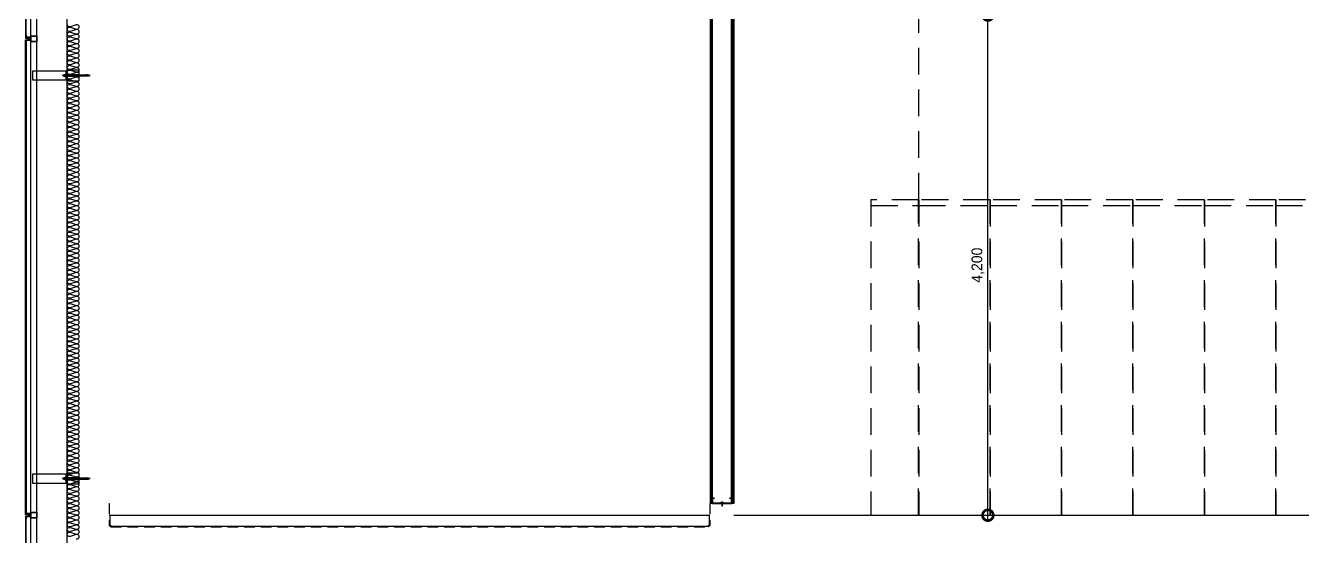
# Model space of a CAD drawing. Header units: millimetres. Extents: x 19868 to 801382, y -4805 to 85279.
# Drawn here: x 537788 to 548513, y 67001 to 71291 of the extents above; entities that cross this region are included whole.
import ezdxf

# ---------------------------------------------------------------- set-up
doc = ezdxf.new("R2010")
doc.units = ezdxf.units.MM
doc.header["$LTSCALE"] = 250
doc.linetypes.add('H1', pattern=[1.5, 1, -0.5])
doc.linetypes.add('HID', pattern=[2.8, 1.8, -1])
doc.layers.get('Defpoints').update_dxf_attribs({"color": 151})
for name, color, linetype in [('8입면선', 8, 'Continuous'), ('A-ETC-8', 8, 'Continuous'), ('A-ETC-SERVER', 5, 'H1'), ('A-FIN', 6, 'Continuous'), ('A-FIN-8', 8, 'Continuous'), ('A-WALL-D', 7, 'Continuous'), ('A-WP', 1, 'HID'), ('GAGAM-DT', 7, 'Continuous'), ('ISL', 251, 'Continuous'), ('입면', 7, 'Continuous')]:
    doc.layers.add(name, color=color, linetype=linetype)
doc.layers.add('CK', color=221, linetype='Continuous', plot=False)
doc.styles.add('Gdim', font='')
doc.styles.get('Gdim').set_extended_font_data('Dotum')
doc.dimstyles.new('Gdim50', dxfattribs={"dimscale": 30, "dimtxt": 3, "dimasz": 6, "dimexe": 1.5, "dimexo": 2, "dimgap": 1, "dimtad": 1, "dimdec": 0, "dimzin": 0, "dimdsep": 46, "dimlunit": 6, "dimtxsty": 'Gdim', "dimblk": 'DOTSMALL', "dimcen": 1.5, "dimdle": 1.5, "dimclrd": 256, "dimclre": 256, "dimclrt": 256, "dimazin": 0, "dimtfac": 1, "dimtdec": 0, "dimtix": 1, "dimtmove": 2, "dimatfit": 3, "dimldrblk": 'DOTSMALL', "dimfxl": 1.5, "dimtolj": 1, "dimtzin": 0, "dimlwd": -1, "dimlwe": -1, "dimarcsym": 1})

# ---------------------------------------------------------------- blocks, each defined once
blk = doc.blocks.new('A$C632c858f')
at = {"layer": 'A-ETC-8'}
blk.add_arc((-3, 0), 24, 341.8248, 18.1752, dxfattribs=at)
blk.add_ellipse((34, 0), major_axis=(7.59, 0), ratio=0.987937, dxfattribs=at)
blk = doc.blocks.new('A$Cae507117')
at = {"layer": 'A-ETC-8'}
for points in [[(-50, 0), (-50, -50), (0, -50), (0, 0)], [(-46.8, -3.2), (-46.8, -46.8), (-3.2, -46.8), (-3.2, -3.2)]]:
    blk.add_lwpolyline(points, close=True, dxfattribs=at)
blk = doc.blocks.new('A$C8f9dbc63')
at = {"layer": 'A-ETC-SERVER', "color": 8, "linetype": 'HID', "ltscale": 0.5}
for p, q in [((0, 2650), (0, 4200)), ((-401, 2600), (-1, 2600)), ((0, 2600), (600, 2600)), ((600, 2600), (1200, 2600)), ((1200, 2600), (1800, 2600)), ((1800, 2600), (2400, 2600)), ((2400, 2600), (3000, 2600)), ((3000, 2600), (3600, 2600))]:
    blk.add_line(p, q, dxfattribs=at)
for points in [[(-401, 0), (-1, 0), (-1, 2650), (-401, 2650)], [(0, 0), (600, 0), (600, 2650), (0, 2650)], [(600, 0), (1200, 0), (1200, 2650), (600, 2650)], [(1200, 0), (1800, 0), (1800, 2650), (1200, 2650)], [(1800, 0), (2400, 0), (2400, 2650), (1800, 2650)], [(2400, 0), (3000, 0), (3000, 2650), (2400, 2650)], [(3000, 0), (3600, 0), (3600, 2650), (3000, 2650)]]:
    blk.add_lwpolyline(points, close=True, dxfattribs=at)
blk = doc.blocks.new('_DotSmall')
at = {"color": 0, "linetype": 'ByBlock', "const_width": 0.5}
blk.add_lwpolyline([(-0.0625, 0, 1), (0.0625, 0, 1)], format="xyb", close=True, dxfattribs=at)
blk = doc.blocks.new('*D90')
at = {"layer": 'CK', "transparency": 16777216}
for p, q in [((545498, 71379), (545916, 71379)), ((545871, 67134), (545871, 71424)), ((545498, 67179), (545916, 67179))]:
    blk.add_line(p, q, dxfattribs=at)
at = {"layer": 'Defpoints', "color": 0, "transparency": 16777216}
for p in [(545438, 71379), (545871, 71379), (545438, 67179)]:
    blk.add_point(p, dxfattribs=at)
at = {"layer": 'CK', "transparency": 16777216, "xscale": 180, "yscale": 180, "zscale": 180}
for p, rotation in [((545871, 71379), 90), ((545871, 67179), 270)]:
    blk.add_blockref('_DotSmall', p, dxfattribs=dict(at, rotation=rotation))
at = {"layer": 'CK', "transparency": 16777216, "insert": (545787, 69279), "char_height": 90, "attachment_point": 5, "rotation": 90, "style": 'Gdim'}
blk.add_mtext('\\A1;4,200', dxfattribs=at)
blk = doc.blocks.new('*U122')
at = {"layer": '8입면선', "color": 8}
for p, q in [((3316398, 472011), (3316398, 479631)), ((3316578, 472011), (3316578, 479631))]:
    blk.add_line(p, q, dxfattribs=at)
at = {"layer": 'A-WALL-D'}
for p, q in [((3316388, 479631), (3316388, 472011)), ((3316408, 479631), (3316388, 479631)), ((3316408, 472021), (3316408, 479631)), ((3316568, 472021), (3316568, 479631)), ((3316588, 479631), (3316568, 479631)), ((3316588, 479631), (3316588, 472011)), ((3316408, 472011), (3316388, 472011)), ((3316588, 472011), (3316568, 472011))]:
    blk.add_line(p, q, dxfattribs=at)
at = {"layer": 'CK', "linetype": 'Continuous'}
blk.add_line((3316473, 472011), (3316502, 472011), dxfattribs=at)
at = {"layer": 'GAGAM-DT', "color": 8}
for p, q in [((3316493, 479626), (3316483, 479626)), ((3316483, 479626), (3316483, 479622)), ((3316485, 479626), (3316485, 479657)), ((3316490, 479652), (3316485, 479657)), ((3316485, 479626), (3316485, 479621)), ((3316490, 479626), (3316490, 479652)), ((3316490, 479626), (3316490, 479621)), ((3316493, 479626), (3316493, 479622)), ((3316491, 479621), (3316484, 479621)), ((3316483, 472017), (3316483, 472021)), ((3316493, 472017), (3316483, 472017)), ((3316491, 472022), (3316484, 472022)), ((3316485, 472017), (3316485, 472022)), ((3316485, 472017), (3316485, 471986)), ((3316490, 472017), (3316490, 472022)), ((3316490, 472017), (3316490, 471991)), ((3316493, 472017), (3316493, 472021)), ((3316490, 471991), (3316485, 471986))]:
    blk.add_line(p, q, dxfattribs=at)
for centre, start, end in [((3316484, 479622), 180, 270), ((3316491, 479622), 270, 0), ((3316484, 472021), 90, 180), ((3316491, 472021), 0, 90)]:
    blk.add_arc(centre, 1.51, start, end, dxfattribs=at)
at = {"layer": '입면', "color": 6}
for p, q in [((3316408, 479586), (3316408, 479631)), ((3316408, 479631), (3316473, 479631)), ((3316472, 479630), (3316409, 479630)), ((3316409, 479630), (3316409, 479588)), ((3316477, 479624), (3316472, 479630)), ((3316473, 479631), (3316478, 479626)), ((3316498, 479624), (3316477, 479624)), ((3316478, 479626), (3316497, 479626)), ((3316497, 479626), (3316502, 479631)), ((3316503, 479630), (3316498, 479624)), ((3316502, 479631), (3316568, 479631)), ((3316566, 479630), (3316503, 479630)), ((3316566, 479588), (3316566, 479630)), ((3316568, 479631), (3316568, 479586)), ((3316425, 479586), (3316408, 479586)), ((3316409, 479588), (3316425, 479588)), ((3316425, 479588), (3316425, 479586)), ((3316550, 479586), (3316550, 479588)), ((3316550, 479588), (3316566, 479588)), ((3316568, 479586), (3316550, 479586)), ((3316425, 472056), (3316408, 472056)), ((3316408, 472056), (3316408, 472011)), ((3316408, 472011), (3316473, 472011)), ((3316409, 472013), (3316409, 472055)), ((3316409, 472055), (3316425, 472055)), ((3316472, 472013), (3316409, 472013)), ((3316425, 472055), (3316425, 472056)), ((3316477, 472018), (3316472, 472013)), ((3316473, 472011), (3316478, 472017)), ((3316498, 472018), (3316477, 472018)), ((3316478, 472017), (3316497, 472017)), ((3316497, 472017), (3316502, 472011)), ((3316503, 472013), (3316498, 472018)), ((3316502, 472011), (3316568, 472011)), ((3316566, 472013), (3316503, 472013)), ((3316568, 472056), (3316550, 472056)), ((3316550, 472056), (3316550, 472055)), ((3316550, 472055), (3316566, 472055)), ((3316566, 472055), (3316566, 472013)), ((3316568, 472011), (3316568, 472056))]:
    blk.add_line(p, q, dxfattribs=at)
blk = doc.blocks.new('너트 M12')
for p, q in [((-9, 0), (9, 0)), ((-10, -9), (-10, -1)), ((9, -10), (-9, -10)), ((0, -8), (0, -1)), ((10, -1), (10, -9))]:
    blk.add_line(p, q)
for centre, start, end in [((-9, -1), 90, 180), ((-9, -9), 180, 270), ((9, -1), 0, 90), ((9, -9), 270, 0)]:
    blk.add_arc(centre, 0.5, start, end)
at = {"extrusion": (0, 0, -1)}
for centre, major_axis, ratio, start_param, end_param in [((-5, -1), (-4.75, 0.31), 0.185359, -0.024388, 3.141593), ((5, -1), (4.75, 0.31), 0.185108, 3.141593, 6.30754), ((-5, -9), (4.75, 0.31), 0.187111, 0, 3.166211), ((5, -9), (-4.75, 0.31), 0.185991, 3.117121, 6.283185)]:
    blk.add_ellipse(centre, major_axis=major_axis, ratio=ratio, start_param=start_param, end_param=end_param, dxfattribs=at)
blk = doc.blocks.new('A$C5ebcaad0')
at = {"layer": 'A-ETC-8'}
for p, q in [((-449, -225), (-214, -225)), ((-439, -220), (-439, -229)), ((-437, -219), (-437, -219)), ((-426, -220), (-437, -219)), ((-437, -231), (-426, -229)), ((-437, -231), (-437, -231)), ((-432, -220), (-432, -221)), ((-432, -229), (-432, -230)), ((-416, -219), (-431, -219)), ((-431, -222), (-429, -223)), ((-431, -228), (-429, -227)), ((-431, -231), (-416, -231)), ((-421, -224), (-428, -224)), ((-421, -226), (-428, -226)), ((-426, -220), (-412, -220)), ((-426, -229), (-412, -229)), ((-421, -223), (-421, -223)), ((-421, -227), (-421, -227)), ((-417, -227), (-417, -223)), ((-416, -219), (-413, -219)), ((-416, -231), (-413, -231)), ((-413, -219), (-413, -231)), ((-412, -231), (-412, -219)), ((-409, -219), (-412, -219)), ((-412, -231), (-409, -231)), ((-409, -231), (-409, -219)), ((-355, -219), (-409, -219)), ((-409, -231), (-355, -231)), ((-355, -219), (-246, -219)), ((-246, -231), (-355, -231)), ((-234, -219), (-226, -219)), ((-234, -220), (-224, -220)), ((-234, -229), (-224, -229)), ((-234, -231), (-226, -231)), ((-226, -231), (-226, -219)), ((-224, -220), (-226, -219)), ((-224, -229), (-226, -231)), ((-224, -229), (-224, -220))]:
    blk.add_line(p, q, dxfattribs=at)
for points in [[(-255, -180), (-255, -269), (-355, -269), (-355, -180)], [(34, -185), (-252, -185), (-252, -265), (34, -265)], [(-252, -265), (-246, -265), (-246, -185), (-252, -185)], [(-246, -210), (-246, -240), (-244, -240), (-244, -210)]]:
    blk.add_lwpolyline(points, close=True, dxfattribs=at)
blk.add_lwpolyline([(-252, -177), (-252, -272, -0.414214), (-253, -273), (-255, -273), (-255, -176), (-253, -176, -0.414214)], format="xyb", close=True, dxfattribs=at)
for centre, radius, start, end in [((-437, -220), 1.5, 90, 180), ((-437, -229), 1.5, 180, 270), ((-431, -220), 1, 90, 180), ((-431, -221), 1, 180, 236.3099), ((-431, -229), 1, 123.6901, 180), ((-431, -230), 1, 180, 270), ((-428, -221), 3, 236.3099, 270), ((-428, -229), 3, 90, 123.6901), ((-419, -223), 2, 90, 180), ((-421, -223), 0.5, 270, 0), ((-421, -227), 0.5, 0, 90), ((-419, -227), 2, 180, 270), ((-419, -223), 2, 0, 90), ((-419, -227), 2, 270, 0)]:
    blk.add_arc(centre, radius, start, end, dxfattribs=at)
at = {"layer": 'A-ETC-8', "xscale": -1, "rotation": 90}
blk.add_blockref('너트 M12', (-244, -225), dxfattribs=at)

msp = doc.modelspace()

# ---------------------------------------------------------------- linework, layer by layer
at = {"layer": 'A-ETC-8'}
for p, q in [((537833.2, 51538.9, 0), (537833.2, 76148.9, 0)), ((537883.2, 51538.9, 0), (537883.2, 76148.9, 0))]:
    msp.add_line(p, q, dxfattribs=at)
for points in [[(537796.2, 71190.4), (537831.2, 71190.4), (537831.2, 71179.4), (537833.2, 71179.4), (537833.2, 71192.4), (537797.9, 71192.4, 0.2265409), (537794.2, 71196.1), (537794.2, 71210.8), (537792.2, 71210.8), (537792.2, 71194.4, -0.4142136)], [(537796.2, 71167.4), (537831.2, 71167.4), (537831.2, 71178.4), (537833.2, 71178.4), (537833.2, 71165.4), (537797.9, 71165.4, -0.2265409), (537794.2, 71161.8), (537794.2, 71147.1), (537792.2, 71147.1), (537792.2, 71163.4, 0.4142136)], [(537796.2, 67190.4), (537831.2, 67190.4), (537831.2, 67179.4), (537833.2, 67179.4), (537833.2, 67192.4), (537797.9, 67192.4, 0.2265409), (537794.2, 67196.1), (537794.2, 67210.8), (537792.2, 67210.8), (537792.2, 67194.4, -0.4142136)], [(537796.2, 67167.4), (537831.2, 67167.4), (537831.2, 67178.4), (537833.2, 67178.4), (537833.2, 67165.4), (537797.9, 67165.4, -0.2265409), (537794.2, 67161.8), (537794.2, 67147.1), (537792.2, 67147.1), (537792.2, 67163.4, 0.4142136)]]:
    msp.add_lwpolyline(points, format="xyb", close=True, dxfattribs=at)
at = {"layer": 'A-FIN'}
for p, q in [((538491.2, 67178.9), (543535.2, 67178.9)), ((543738.2, 67178.9), (574538.2, 67178.9))]:
    msp.add_line(p, q, dxfattribs=at)
for points in [[(537829.2, 75167.4), (537829.2, 75171.4), (537788.2, 75171.4), (537788.2, 71186.4), (537829.2, 71186.4), (537829.2, 71190.4), (537792.2, 71190.4), (537792.2, 75167.4), (537829.2, 75167.4)], [(537829.2, 67190.4), (537829.2, 67186.4), (537788.2, 67186.4), (537788.2, 71171.4), (537829.2, 71171.4), (537829.2, 71167.4), (537792.2, 71167.4), (537792.2, 67190.4), (537829.2, 67190.4)], [(537829.2, 67167.4), (537829.2, 67171.4), (537788.2, 67171.4), (537788.2, 63686.4), (537829.2, 63686.4), (537829.2, 63690.4), (537792.2, 63690.4), (537792.2, 67167.4), (537829.2, 67167.4)]]:
    msp.add_lwpolyline(points, close=True, dxfattribs=at)
at = {"layer": 'A-FIN-8'}
for p, q in [((538496.2, 67178.9), (538496.2, 67097.1)), ((543530.2, 67178.9), (543530.2, 67097.1)), ((538506.4, 67086.9), (538496.2, 67097.1)), ((538506.4, 67086.9), (543520, 67086.9)), ((543520, 67086.9), (543530.2, 67097.1))]:
    msp.add_line(p, q, dxfattribs=at)
at = {"layer": 'A-WP', "ltscale": 0.2}
for p, q in [((538503.4, 67081.9), (538491.2, 67094.1)), ((538503.4, 67081.9), (543523.1, 67081.9)), ((543523.1, 67081.9), (543535.2, 67094.1))]:
    msp.add_line(p, q, dxfattribs=at)
at = {"layer": 'A-WP', "linetype": 'HID', "ltscale": 0.2}
for points in [[(538488.2, 67278.9), (538491.2, 67278.9), (538491.2, 67094.1)], [(543538.2, 67278.9), (543535.2, 67278.9), (543535.2, 67094.1)]]:
    msp.add_lwpolyline(points, dxfattribs=at)
at = {"layer": 'ISL'}
msp.add_lwpolyline([(538138.2, 51518.9), (538138.2, 75178.9), (538338.2, 75178.9), (538338.2, 81928.9)], dxfattribs=at)
msp.add_lwpolyline([(538214, 66981.3, 1.3725934), (538214, 67016.6), (538162.4, 67001.3, -0.5092668), (538138.2, 67019, -0.5092668), (538162.4, 67036.6), (538214, 67021.3, 1.3725934), (538214, 67056.6), (538162.4, 67041.3, -0.5092668), (538138.2, 67059, -0.5092668), (538162.4, 67076.6), (538214, 67061.3, 1.3725934), (538214, 67096.6), (538162.4, 67081.3, -0.5092668), (538138.2, 67099, -0.5092668), (538162.4, 67116.6), (538214, 67101.3, 1.3725934), (538214, 67136.6), (538162.4, 67121.3, -0.5092668), (538138.2, 67139, -0.5092668), (538162.4, 67156.6), (538214, 67141.3, 1.3725934), (538214, 67176.6), (538162.4, 67161.3, -0.5092668), (538138.2, 67179, -0.5092668), (538162.4, 67196.6), (538214, 67181.3, 1.3725934), (538214, 67216.6), (538162.4, 67201.3, -0.5092668), (538138.2, 67219, -0.5092668), (538162.4, 67236.6), (538214, 67221.3, 1.3725934), (538214, 67256.6), (538162.4, 67241.3, -0.5092668), (538138.2, 67259, -0.5092668), (538162.4, 67276.6), (538214, 67261.3, 1.3725934), (538214, 67296.6), (538162.4, 67281.3, -0.5092668), (538138.2, 67299, -0.5092668), (538162.4, 67316.6), (538214, 67301.3, 1.3725934), (538214, 67336.6), (538162.4, 67321.3, -0.5092668), (538138.2, 67339, -0.5092668), (538162.4, 67356.6), (538214, 67341.3, 1.3725934), (538214, 67376.6), (538162.4, 67361.3, -0.5092668), (538138.2, 67379, -0.5092668), (538162.4, 67396.6), (538214, 67381.3, 1.3725934), (538214, 67416.6), (538162.4, 67401.3, -0.5092668), (538138.2, 67419, -0.5092668), (538162.4, 67436.6), (538214, 67421.3, 1.3725934), (538214, 67456.6), (538162.4, 67441.3, -0.5092668), (538138.2, 67459, -0.5092668), (538162.4, 67476.6), (538214, 67461.3, 1.3725934), (538214, 67496.6), (538162.4, 67481.3, -0.5092668), (538138.2, 67499, -0.5092668), (538162.4, 67516.6), (538214, 67501.3, 1.3725934), (538214, 67536.6), (538162.4, 67521.3, -0.5092668), (538138.2, 67539, -0.5092668), (538162.4, 67556.6), (538214, 67541.3, 1.3725934), (538214, 67576.6), (538162.4, 67561.3, -0.5092668), (538138.2, 67579, -0.5092668), (538162.4, 67596.6), (538214, 67581.3, 1.3725934), (538214, 67616.6), (538162.4, 67601.3, -0.5092668), (538138.2, 67619, -0.5092668), (538162.4, 67636.6), (538214, 67621.3, 1.3725934), (538214, 67656.6), (538162.4, 67641.3, -0.5092668), (538138.2, 67659, -0.5092668), (538162.4, 67676.6), (538214, 67661.3, 1.3725934), (538214, 67696.6), (538162.4, 67681.3, -0.5092668), (538138.2, 67699, -0.5092668), (538162.4, 67716.6), (538214, 67701.3, 1.3725934), (538214, 67736.6), (538162.4, 67721.3, -0.5092668), (538138.2, 67739, -0.5092668), (538162.4, 67756.6), (538214, 67741.3, 1.3725934), (538214, 67776.6), (538162.4, 67761.3, -0.5092668), (538138.2, 67779, -0.5092668), (538162.4, 67796.6), (538214, 67781.3, 1.3725934), (538214, 67816.6), (538162.4, 67801.3, -0.5092668), (538138.2, 67819, -0.5092668), (538162.4, 67836.6), (538214, 67821.3, 1.3725934), (538214, 67856.6), (538162.4, 67841.3, -0.5092668), (538138.2, 67859, -0.5092668), (538162.4, 67876.6), (538214, 67861.3, 1.3725934), (538214, 67896.6), (538162.4, 67881.3, -0.5092668), (538138.2, 67899, -0.5092668), (538162.4, 67916.6), (538214, 67901.3, 1.3725934), (538214, 67936.6), (538162.4, 67921.3, -0.5092668), (538138.2, 67939, -0.5092668), (538162.4, 67956.6), (538214, 67941.3, 1.3725934), (538214, 67976.6), (538162.4, 67961.3, -0.5092668), (538138.2, 67979, -0.5092668), (538162.4, 67996.6), (538214, 67981.3, 1.3725934), (538214, 68016.6), (538162.4, 68001.3, -0.5092668), (538138.2, 68019, -0.5092668), (538162.4, 68036.6), (538214, 68021.3, 1.3725934), (538214, 68056.6), (538162.4, 68041.3, -0.5092668), (538138.2, 68059, -0.5092668), (538162.4, 68076.6), (538214, 68061.3, 1.3725934), (538214, 68096.6), (538162.4, 68081.3, -0.5092668), (538138.2, 68099, -0.5092668), (538162.4, 68116.6), (538214, 68101.3, 1.3725934), (538214, 68136.6), (538162.4, 68121.3, -0.5092668), (538138.2, 68139, -0.5092668), (538162.4, 68156.6), (538214, 68141.3, 1.3725934), (538214, 68176.6), (538162.4, 68161.3, -0.5092668), (538138.2, 68179, -0.5092668), (538162.4, 68196.6), (538214, 68181.3, 1.3725934), (538214, 68216.6), (538162.4, 68201.3, -0.5092668), (538138.2, 68219, -0.5092668), (538162.4, 68236.6), (538214, 68221.3, 1.3725934), (538214, 68256.6), (538162.4, 68241.3, -0.5092668), (538138.2, 68259, -0.5092668), (538162.4, 68276.6), (538214, 68261.3, 1.3725934), (538214, 68296.6), (538162.4, 68281.3, -0.5092668), (538138.2, 68299, -0.5092668), (538162.4, 68316.6), (538214, 68301.3, 1.3725934), (538214, 68336.6), (538162.4, 68321.3, -0.5092668), (538138.2, 68339, -0.5092668), (538162.4, 68356.6), (538214, 68341.3, 1.3725934), (538214, 68376.6), (538162.4, 68361.3, -0.5092668), (538138.2, 68379, -0.5092668), (538162.4, 68396.6), (538214, 68381.3, 1.3725934), (538214, 68416.6), (538162.4, 68401.3, -0.5092668), (538138.2, 68419, -0.5092668), (538162.4, 68436.6), (538214, 68421.3, 1.3725934), (538214, 68456.6), (538162.4, 68441.3, -0.5092668), (538138.2, 68459, -0.5092668), (538162.4, 68476.6), (538214, 68461.3, 1.3725934), (538214, 68496.6), (538162.4, 68481.3, -0.5092668), (538138.2, 68499, -0.5092668), (538162.4, 68516.6), (538214, 68501.3, 1.3725934), (538214, 68536.6), (538162.4, 68521.3, -0.5092668), (538138.2, 68539, -0.5092668), (538162.4, 68556.6), (538214, 68541.3, 1.3725934), (538214, 68576.6), (538162.4, 68561.3, -0.5092668), (538138.2, 68579, -0.5092668), (538162.4, 68596.6), (538214, 68581.3, 1.3725934), (538214, 68616.6), (538162.4, 68601.3, -0.5092668), (538138.2, 68619, -0.5092668), (538162.4, 68636.6), (538214, 68621.3, 1.3725934), (538214, 68656.6), (538162.4, 68641.3, -0.5092668), (538138.2, 68659, -0.5092668), (538162.4, 68676.6), (538214, 68661.3, 1.3725934), (538214, 68696.6), (538162.4, 68681.3, -0.5092668), (538138.2, 68699, -0.5092668), (538162.4, 68716.6), (538214, 68701.3, 1.3725934), (538214, 68736.6), (538162.4, 68721.3, -0.5092668), (538138.2, 68739, -0.5092668), (538162.4, 68756.6), (538214, 68741.3, 1.3725934), (538214, 68776.6), (538162.4, 68761.3, -0.5092668), (538138.2, 68779, -0.5092668), (538162.4, 68796.6), (538214, 68781.3, 1.3725934), (538214, 68816.6), (538162.4, 68801.3, -0.5092668), (538138.2, 68819, -0.5092668), (538162.4, 68836.6), (538214, 68821.3, 1.3725934), (538214, 68856.6), (538162.4, 68841.3, -0.5092668), (538138.2, 68859, -0.5092668), (538162.4, 68876.6), (538214, 68861.3, 1.3725934), (538214, 68896.6), (538162.4, 68881.3, -0.5092668), (538138.2, 68899, -0.5092668), (538162.4, 68916.6), (538214, 68901.3, 1.3725934), (538214, 68936.6), (538162.4, 68921.3, -0.5092668), (538138.2, 68939, -0.5092668), (538162.4, 68956.6), (538214, 68941.3, 1.3725934), (538214, 68976.6), (538162.4, 68961.3, -0.5092668), (538138.2, 68979, -0.5092668), (538162.4, 68996.6), (538214, 68981.3, 1.3725934), (538214, 69016.6), (538162.4, 69001.3, -0.5092668), (538138.2, 69019, -0.5092668), (538162.4, 69036.6), (538214, 69021.3, 1.3725934), (538214, 69056.6), (538162.4, 69041.3, -0.5092668), (538138.2, 69059, -0.5092668), (538162.4, 69076.6), (538214, 69061.3, 1.3725934), (538214, 69096.6), (538162.4, 69081.3, -0.5092668), (538138.2, 69099, -0.5092668), (538162.4, 69116.6), (538214, 69101.3, 1.3725934), (538214, 69136.6), (538162.4, 69121.3, -0.5092668), (538138.2, 69139, -0.5092668), (538162.4, 69156.6), (538214, 69141.3, 1.3725934), (538214, 69176.6), (538162.4, 69161.3, -0.5092668), (538138.2, 69179, -0.5092668), (538162.4, 69196.6), (538214, 69181.3, 1.3725934), (538214, 69216.6), (538162.4, 69201.3, -0.5092668), (538138.2, 69219, -0.5092668), (538162.4, 69236.6), (538214, 69221.3, 1.3725934), (538214, 69256.6), (538162.4, 69241.3, -0.5092668), (538138.2, 69259, -0.5092668), (538162.4, 69276.6), (538214, 69261.3, 1.3725934), (538214, 69296.6), (538162.4, 69281.3, -0.5092668), (538138.2, 69299, -0.5092668), (538162.4, 69316.6), (538214, 69301.3, 1.3725934), (538214, 69336.6), (538162.4, 69321.3, -0.5092668), (538138.2, 69339, -0.5092668), (538162.4, 69356.6), (538214, 69341.3, 1.3725934), (538214, 69376.6), (538162.4, 69361.3, -0.5092668), (538138.2, 69379, -0.5092668), (538162.4, 69396.6), (538214, 69381.3, 1.3725934), (538214, 69416.6), (538162.4, 69401.3, -0.5092668), (538138.2, 69419, -0.5092668), (538162.4, 69436.6), (538214, 69421.3, 1.3725934), (538214, 69456.6), (538162.4, 69441.3, -0.5092668), (538138.2, 69459, -0.5092668), (538162.4, 69476.6), (538214, 69461.3, 1.3725934), (538214, 69496.6), (538162.4, 69481.3, -0.5092668), (538138.2, 69499, -0.5092668), (538162.4, 69516.6), (538214, 69501.3, 1.3725934), (538214, 69536.6), (538162.4, 69521.3, -0.5092668), (538138.2, 69539, -0.5092668), (538162.4, 69556.6), (538214, 69541.3, 1.3725934), (538214, 69576.6), (538162.4, 69561.3, -0.5092668), (538138.2, 69579, -0.5092668), (538162.4, 69596.6), (538214, 69581.3, 1.3725934), (538214, 69616.6), (538162.4, 69601.3, -0.5092668), (538138.2, 69619, -0.5092668), (538162.4, 69636.6), (538214, 69621.3, 1.3725934), (538214, 69656.6), (538162.4, 69641.3, -0.5092668), (538138.2, 69659, -0.5092668), (538162.4, 69676.6), (538214, 69661.3, 1.3725934), (538214, 69696.6), (538162.4, 69681.3, -0.5092668), (538138.2, 69699, -0.5092668), (538162.4, 69716.6), (538214, 69701.3, 1.3725934), (538214, 69736.6), (538162.4, 69721.3, -0.5092668), (538138.2, 69739, -0.5092668), (538162.4, 69756.6), (538214, 69741.3, 1.3725934), (538214, 69776.6), (538162.4, 69761.3, -0.5092668), (538138.2, 69779, -0.5092668), (538162.4, 69796.6), (538214, 69781.3, 1.3725934), (538214, 69816.6), (538162.4, 69801.3, -0.5092668), (538138.2, 69819, -0.5092668), (538162.4, 69836.6), (538214, 69821.3, 1.3725934), (538214, 69856.6), (538162.4, 69841.3, -0.5092668), (538138.2, 69859, -0.5092668), (538162.4, 69876.6), (538214, 69861.3, 1.3725934), (538214, 69896.6), (538162.4, 69881.3, -0.5092668), (538138.2, 69899, -0.5092668), (538162.4, 69916.6), (538214, 69901.3, 1.3725934), (538214, 69936.6), (538162.4, 69921.3, -0.5092668), (538138.2, 69939, -0.5092668), (538162.4, 69956.6), (538214, 69941.3, 1.3725934), (538214, 69976.6), (538162.4, 69961.3, -0.5092668), (538138.2, 69979, -0.5092668), (538162.4, 69996.6), (538214, 69981.3, 1.3725934), (538214, 70016.6), (538162.4, 70001.3, -0.5092668), (538138.2, 70019, -0.5092668), (538162.4, 70036.6), (538214, 70021.3, 1.3725934), (538214, 70056.6), (538162.4, 70041.3, -0.5092668), (538138.2, 70059, -0.5092668), (538162.4, 70076.6), (538214, 70061.3, 1.3725934), (538214, 70096.6), (538162.4, 70081.3, -0.5092668), (538138.2, 70099, -0.5092668), (538162.4, 70116.6), (538214, 70101.3, 1.3725934), (538214, 70136.6), (538162.4, 70121.3, -0.5092668), (538138.2, 70139, -0.5092668), (538162.4, 70156.6), (538214, 70141.3, 1.3725934), (538214, 70176.6), (538162.4, 70161.3, -0.5092668), (538138.2, 70179, -0.5092668), (538162.4, 70196.6), (538214, 70181.3, 1.3725934), (538214, 70216.6), (538162.4, 70201.3, -0.5092668), (538138.2, 70219, -0.5092668), (538162.4, 70236.6), (538214, 70221.3, 1.3725934), (538214, 70256.6), (538162.4, 70241.3, -0.5092668), (538138.2, 70259, -0.5092668), (538162.4, 70276.6), (538214, 70261.3, 1.3725934), (538214, 70296.6), (538162.4, 70281.3, -0.5092668), (538138.2, 70299, -0.5092668), (538162.4, 70316.6), (538214, 70301.3, 1.3725934), (538214, 70336.6), (538162.4, 70321.3, -0.5092668), (538138.2, 70339, -0.5092668), (538162.4, 70356.6), (538214, 70341.3, 1.3725934), (538214, 70376.6), (538162.4, 70361.3, -0.5092668), (538138.2, 70379, -0.5092668), (538162.4, 70396.6), (538214, 70381.3, 1.3725934), (538214, 70416.6), (538162.4, 70401.3, -0.5092668), (538138.2, 70419, -0.5092668), (538162.4, 70436.6), (538214, 70421.3, 1.3725934), (538214, 70456.6), (538162.4, 70441.3, -0.5092668), (538138.2, 70459, -0.5092668), (538162.4, 70476.6), (538214, 70461.3, 1.3725934), (538214, 70496.6), (538162.4, 70481.3, -0.5092668), (538138.2, 70499, -0.5092668), (538162.4, 70516.6), (538214, 70501.3, 1.3725934), (538214, 70536.6), (538162.4, 70521.3, -0.5092668), (538138.2, 70539, -0.5092668), (538162.4, 70556.6), (538214, 70541.3, 1.3725934), (538214, 70576.6), (538162.4, 70561.3, -0.5092668), (538138.2, 70579, -0.5092668), (538162.4, 70596.6), (538214, 70581.3, 1.3725934), (538214, 70616.6), (538162.4, 70601.3, -0.5092668), (538138.2, 70619, -0.5092668), (538162.4, 70636.6), (538214, 70621.3, 1.3725934), (538214, 70656.6), (538162.4, 70641.3, -0.5092668), (538138.2, 70659, -0.5092668), (538162.4, 70676.6), (538214, 70661.3, 1.3725934), (538214, 70696.6), (538162.4, 70681.3, -0.5092668), (538138.2, 70699, -0.5092668), (538162.4, 70716.6), (538214, 70701.3, 1.3725934), (538214, 70736.6), (538162.4, 70721.3, -0.5092668), (538138.2, 70739, -0.5092668), (538162.4, 70756.6), (538214, 70741.3, 1.3725934), (538214, 70776.6), (538162.4, 70761.3, -0.5092668), (538138.2, 70779, -0.5092668), (538162.4, 70796.6), (538214, 70781.3, 1.3725934), (538214, 70816.6), (538162.4, 70801.3, -0.5092668), (538138.2, 70819, -0.5092668), (538162.4, 70836.6), (538214, 70821.3, 1.3725934), (538214, 70856.6), (538162.4, 70841.3, -0.5092668), (538138.2, 70859, -0.5092668), (538162.4, 70876.6), (538214, 70861.3, 1.3725934), (538214, 70896.6), (538162.4, 70881.3, -0.5092668), (538138.2, 70899, -0.5092668), (538162.4, 70916.6), (538214, 70901.3, 1.3725934), (538214, 70936.6), (538162.4, 70921.3, -0.5092668), (538138.2, 70939, -0.5092668), (538162.4, 70956.6), (538214, 70941.3, 1.3725934), (538214, 70976.6), (538162.4, 70961.3, -0.5092668), (538138.2, 70979, -0.5092668), (538162.4, 70996.6), (538214, 70981.3, 1.3725934), (538214, 71016.6), (538162.4, 71001.3, -0.5092668), (538138.2, 71019, -0.5092668), (538162.4, 71036.6), (538214, 71021.3, 1.3725934), (538214, 71056.6), (538162.4, 71041.3, -0.5092668), (538138.2, 71059, -0.5092668), (538162.4, 71076.6), (538214, 71061.3, 1.3725934), (538214, 71096.6), (538162.4, 71081.3, -0.5092668), (538138.2, 71099, -0.5092668), (538162.4, 71116.6), (538214, 71101.3, 1.3725934), (538214, 71136.6), (538162.4, 71121.3, -0.5092668), (538138.2, 71139, -0.5092668), (538162.4, 71156.6), (538214, 71141.3, 1.3725934), (538214, 71176.6), (538162.4, 71161.3, -0.5092668), (538138.2, 71179, -0.5092668), (538162.4, 71196.6), (538214, 71181.3, 1.3725934), (538214, 71216.6), (538162.4, 71201.3, -0.5092668), (538138.2, 71219, -0.5092668), (538162.4, 71236.6), (538214, 71221.3, 1.3725934), (538214, 71256.6), (538162.4, 71241.3, -0.5092668), (538138.2, 71259, -0.5092668), (538162.4, 71276.6), (538214, 71261.3, 1.3725934), (538214, 71296.6), (538162.4, 71281.3, -0.5092668), (538138.2, 71299, -0.5092668)], format="xyb", dxfattribs=at)

# ---------------------------------------------------------------- block references
at = {"layer": 'A-ETC-8'}
for p in [(537788.2, 71178.9), (537788.2, 67178.9)]:
    msp.add_blockref('A$C632c858f', p, dxfattribs=at)
at = {"layer": 'A-ETC-8', "xscale": -1, "rotation": 180}
for p in [(537883.2, 71153.9), (537883.2, 67153.9)]:
    msp.add_blockref('A$Cae507117', p, dxfattribs=at)
at = {"layer": 'A-ETC-8', "xscale": -1}
for p in [(537883.2, 71096.4), (537883.2, 67711.4)]:
    msp.add_blockref('A$C5ebcaad0', p, dxfattribs=at)
at = {"layer": 'A-ETC-SERVER'}
msp.add_blockref('A$C8f9dbc63', (545289.7, 67178.9), dxfattribs=at)
at = {"layer": 'A-WALL-D'}
msp.add_blockref('*U122', (-2772849.4, -404732.5), dxfattribs=at)

# ---------------------------------------------------------------- dimensions: what is measured, and where the dimension line sits
at = {"layer": 'CK'}
dim = msp.add_linear_dim(base=(545871, 71378.9), p1=(545438.2, 67178.9), p2=(545438.2, 71378.9), angle=90, dimstyle='Gdim50', dxfattribs=at)
dim.commit()
dim.dimension.update_dxf_attribs({"geometry": '*D90', "text_midpoint": (545787.2, 69278.9)})

doc.saveas('drawing.dxf')
